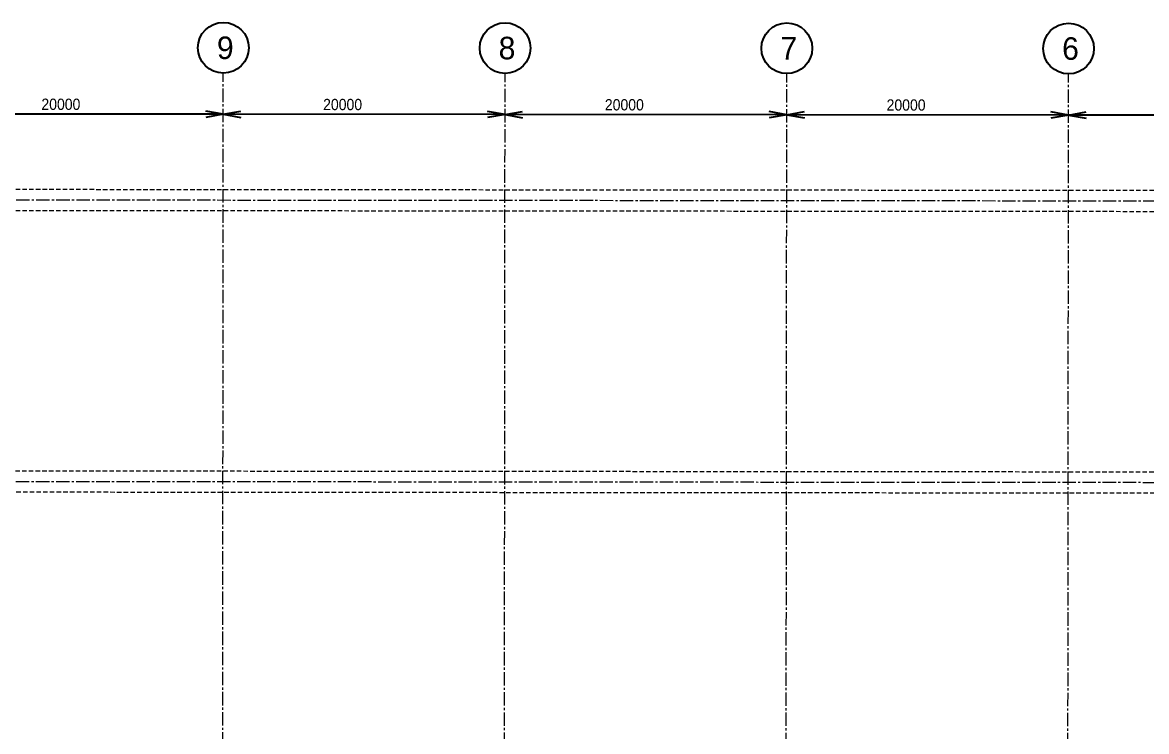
# Model space of a CAD drawing. Header units: millimetres. Extents: x -1487388 to 1863726, y -1887513 to 1367480.
# Drawn here: x 5793 to 85586, y -1390656 to -1340285 of the extents above; entities that cross this region are included whole.
import ezdxf

# ---------------------------------------------------------------- set-up
doc = ezdxf.new("R2010")
doc.units = ezdxf.units.MM
doc.header["$LTSCALE"] = 50
doc.linetypes.add('CENTER', pattern=[9.525, 6.35, -3.175])
doc.linetypes.add('CENTER2', pattern=[28.575, 19.05, -3.175, 3.175, -3.175])
doc.layers.add('一点鎖線', color=6, linetype='CENTER', lineweight=20)
doc.layers.add('注釈', color=9, linetype='Continuous', lineweight=25)
doc.layers.add('寸法', color=7, linetype='Continuous')
doc.layers.add('通り芯', color=7, linetype='Continuous')
doc.styles.get("Standard").update_dxf_attribs({"font": 'MS UI Gothic.ttf'})

msp = doc.modelspace()

# ---------------------------------------------------------------- linework, layer by layer
at = {"layer": '一点鎖線'}
for p, q in [((-269955.9, -1351895.4), (203152.3, -1352305.3)), ((-269957.2, -1353395.4), (203151, -1353805.3)), ((-270933, -1371894.6), (203135, -1372305.3)), ((-270869.8, -1373394.7), (203133.7, -1373805.3))]:
    msp.add_line(p, q, dxfattribs=at)
at = {"layer": '寸法'}
for p, q in [((20048.6, -1346806.3), (48.6, -1346789)), ((20048.6, -1346806.3), (18797.2, -1347030)), ((20048.6, -1346806.3), (18797.6, -1346580.4)), ((20048.6, -1346806.3), (21300, -1346582.6)), ((40048.6, -1346823.6), (20048.6, -1346806.3)), ((20048.6, -1346806.3), (21299.6, -1347032.2)), ((40048.6, -1346823.6), (38797.2, -1347047.3)), ((40048.6, -1346823.6), (38797.6, -1346597.7)), ((40048.6, -1346823.6), (41300, -1346599.9)), ((60048.6, -1346841), (40048.6, -1346823.6)), ((40048.6, -1346823.6), (41299.6, -1347049.5)), ((60048.6, -1346841), (58797.2, -1347064.7)), ((60048.6, -1346841), (58797.6, -1346615.1)), ((60048.6, -1346841), (61300, -1346617.2)), ((80048.6, -1346858.3), (60048.6, -1346841)), ((60048.6, -1346841), (61299.6, -1347066.8)), ((80048.6, -1346858.3), (78797.2, -1347082)), ((80048.6, -1346858.3), (78797.5, -1346632.4)), ((80048.6, -1346858.3), (81299.9, -1346634.6)), ((100048.5, -1346875.6), (80048.6, -1346858.3)), ((80048.6, -1346858.3), (81299.6, -1347084.2))]:
    msp.add_line(p, q, dxfattribs=at)
at = {"layer": '注釈', "color": 7}
for centre in [(20052.7, -1342084.5), (40052.7, -1342101.8), (60052.7, -1342119.2), (80052.7, -1342136.5)]:
    msp.add_circle(centre, 1800, dxfattribs=at)
at = {"layer": '通り芯', "color": 8, "linetype": 'CENTER2', "lineweight": 13}
for p, q in [((19970.1, -1437376.1), (20051.1, -1343930.1)), ((39970.1, -1437393.5), (40051.1, -1343947.4)), ((59970.1, -1437410.8), (60051.1, -1343964.8)), ((79970.1, -1437428.1), (80051, -1343982.1)), ((-276127.5, -1352640.1), (213436.6, -1353064.2)), ((-276144.8, -1372640.1), (213419.3, -1373064.2))]:
    msp.add_line(p, q, dxfattribs=at)

# ---------------------------------------------------------------- texts
at = {"layer": '寸法', "width": 0.929941}
for p in [(7135.2, -1346495), (27135.2, -1346512.4), (47135.2, -1346529.7), (67135.2, -1346547)]:
    msp.add_text('20000', height=800, rotation=359.950361, dxfattribs=at).set_placement(p)
at = {"layer": '注釈', "color": 7}
for s, p in [('9', (19594.8, -1342884.1)), ('8', (39594.8, -1342901.4)), ('7', (59594.8, -1342918.8)), ('6', (79594.8, -1342936.1))]:
    msp.add_text(s, height=1600, rotation=359.950361, dxfattribs=at).set_placement(p)

doc.saveas('drawing.dxf')
